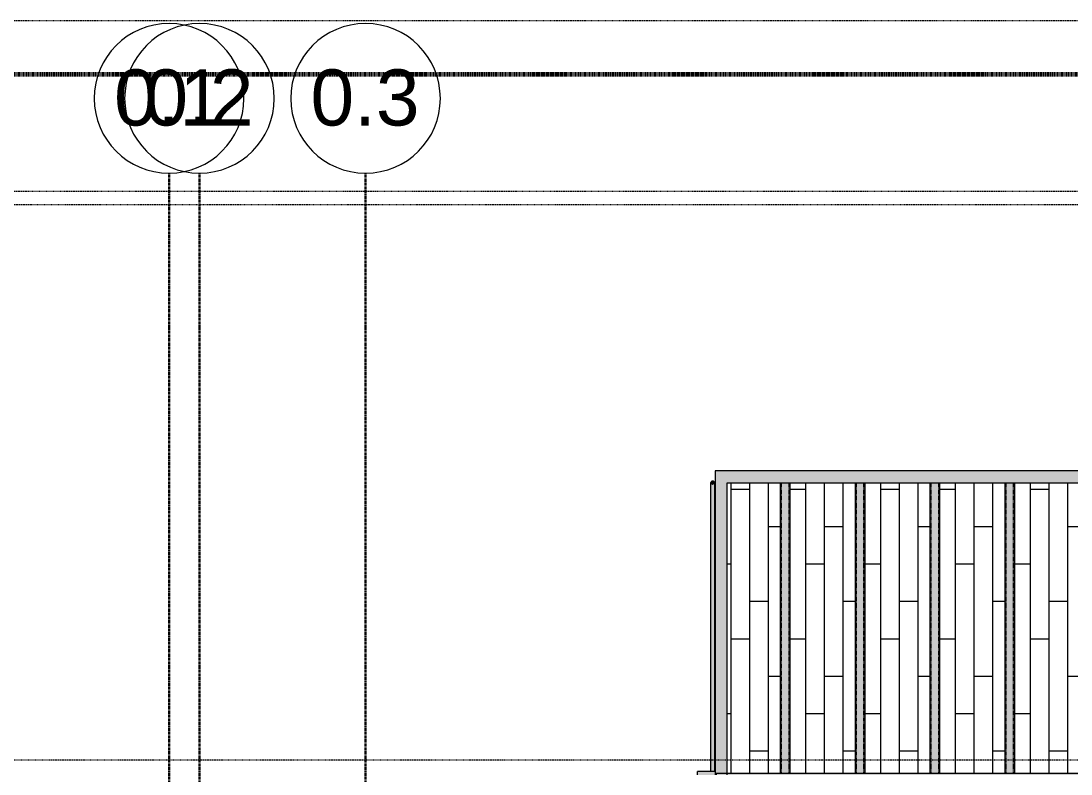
# Model space of a CAD drawing. Header units: inches. Extents: x -4110 to -1807, y 11006 to 12281.
# Drawn here: x -3861 to -3636.5, y 12119 to 12280 of the extents above; entities that cross this region are included whole.
import ezdxf

# ---------------------------------------------------------------- set-up
doc = ezdxf.new("R2010")
doc.units = ezdxf.units.IN
doc.header["$MEASUREMENT"] = 0
for name, pattern in [('Aligning Line 1_8_', [0.25, 0.125, -0.125]), ('Aligning Line 1_8__2_', [0.25, 0.125, -0.125]), ('Double Dash 3_8_', [1, 0.375, -0.125, 0.125, -0.125, 0.125, -0.125]), ('Grid Line 1_2_', [0.875, 0.5, -0.125, 0.125, -0.125]), ('Hidden 1_8_', [0.1875, 0.125, -0.0625])]:
    doc.linetypes.add(name, pattern=pattern)
for name, color, linetype, lineweight in [('0-1', 7, 'Continuous', 5), ('0-3', 7, 'Continuous', 9), ('0-4', 50, 'Double Dash 3_8_', 60), ('0-5', 165, 'Continuous', 5), ('A-FLOR-PATT-1', 35, 'Continuous', 9), ('A-WALL-4', 90, 'Continuous', 18), ('A-WALL-9', 255, 'Continuous', 18), ('C-PROP-LINE-1', 50, 'Double Dash 3_8_', 60), ('G-ANNO-SYMB', 111, 'Aligning Line 1_8_', 9), ('G-ANNO-SYMB-1', 147, 'Aligning Line 1_8_', 9), ('G-ANNO-SYMB-2', 147, 'Aligning Line 1_8__2_', 9), ('S-BEAM-1', 55, 'Continuous', 9), ('S-BEAM-2', 254, 'Continuous', 9), ('S-BEAM-3', 7, 'Continuous', 9), ('S-BEAM-4', 7, 'Hidden 1_8_', 9), ('S-GRID-1', 1, 'Grid Line 1_2_', 30), ('S-GRID-IDEN', 1, 'Continuous', 9), ('S-GRID-IDEN-1', 147, 'Continuous', 9)]:
    doc.layers.add(name, color=color, linetype=linetype, lineweight=lineweight)
doc.styles.add('Arial', font='arial.ttf', dxfattribs={"height": 12})

# ---------------------------------------------------------------- blocks, each defined once
blk = doc.blocks.new('CTR - 1st Phase - Unit Layouts_rvt-1-ENLARGED RCP - 2ND FLOOR PLAN - EAST')
at = {"layer": 'G-ANNO-SYMB-1'}
blk.add_line((-1871.64, 12240.75), (-4009.53, 12240.75), dxfattribs=at)
blk = doc.blocks.new('Walls 14 - Walls 1-3280521-ENLARGED RCP - 2ND FLOOR PLAN - EAST')
at = {"layer": 'S-BEAM-1'}
for points in [[(-3713.12, 12181.03), (-3712.96, 12181.07), (-3712.86, 12181.12), (-3712.76, 12181.31), (-3712.76, 12181.43), (-3712.86, 12181.58), (-3713.03, 12181.66), (-3713.22, 12181.66), (-3713.39, 12181.58), (-3713.49, 12181.43), (-3713.49, 12181.27), (-3713.39, 12181.12), (-3713.22, 12181.04)], [(-3713.5, 12119.58), (-3712.75, 12119.58), (-3712.76, 12181.27), (-3712.86, 12181.12), (-3713.03, 12181.04), (-3713.22, 12181.04), (-3713.39, 12181.12), (-3713.49, 12181.27), (-3713.5, 12181.27), (-3713.5, 12119.58)]]:
    blk.add_hatch(color=256, dxfattribs=at).paths.add_polyline_path(points, flags=0)
at = {"layer": 'S-BEAM-2'}
blk.add_hatch(color=256, dxfattribs=at).paths.add_polyline_path([(-3716.37, 12118.84), (-3712.56, 12118.84), (-3712.56, 12119.58), (-3716.37, 12119.58)], flags=0)
at = {"layer": 'S-BEAM-3'}
for p, q in [((-3713.5, 12119.58), (-3713.5, 12181.35)), ((-3712.75, 12181.35), (-3712.75, 12119.58)), ((-3716.37, 12118.84), (-3716.37, 12119.58)), ((-3712.56, 12119.58), (-3716.37, 12119.58))]:
    blk.add_line(p, q, dxfattribs=at)
for start_param, end_param in [(0, 3.141593), (3.141593, 6.283185)]:
    blk.add_ellipse((-3713.12, 12181.35), major_axis=(0.375, 0), ratio=0.850805, start_param=start_param, end_param=end_param, dxfattribs=at)
blk = doc.blocks.new('Walls 17 - Walls 3-3280536-ENLARGED RCP - 2ND FLOOR PLAN - EAST')
at = {"layer": 'A-WALL-9'}
for points in [[(-3712.39, 12118.84), (-3712.39, 12119.23), (-3710.03, 12119.23), (-3710.03, 12181.31), (-3600.27, 12181.31), (-3600.27, 12119.23), (-3599.06, 12119.23), (-3599.06, 12118.84), (-3597.74, 12118.84), (-3597.74, 12183.84), (-3712.56, 12183.84), (-3712.56, 12118.84), (-3712.48, 12118.84)], [(-3599.06, 12118.84), (-3599.06, 12119.23), (-3712.39, 12119.23), (-3712.39, 12118.84), (-3606.12, 12118.84)]]:
    blk.add_hatch(color=256, dxfattribs=at).paths.add_polyline_path(points, flags=0)
at = {"layer": 'A-WALL-4'}
for p, q in [((-3597.74, 12183.84), (-3712.56, 12183.84)), ((-3712.56, 12183.84), (-3712.56, 12118.84)), ((-3597.74, 12183.84), (-3597.74, 12118.84)), ((-3710.03, 12181.31), (-3600.27, 12181.31)), ((-3710.03, 12118.84), (-3710.03, 12181.31)), ((-3600.27, 12118.84), (-3600.27, 12181.31)), ((-3712.39, 12119.23), (-3712.39, 12118.84)), ((-3712.39, 12119.23), (-3599.06, 12119.23)), ((-3599.06, 12118.84), (-3599.06, 12119.23))]:
    blk.add_line(p, q, dxfattribs=at)
blk = doc.blocks.new('CISC HSS Rectangular_CSA G40_21_ - HS102x51x4_8-3284483-ENLARGED RCP - 2ND FLOOR PLAN - EAST')
at = {"layer": 'S-BEAM-2'}
for points in [[(-0.62, 0.62), (30.02, 0.63), (30.02, 1), (-32.05, 1), (-32.05, 0.62)], [(-0.62, -0.62), (30.02, -0.62), (30.02, 0.62), (-32.05, 0.62), (-32.05, -0.62)], [(30.02, -1), (30.02, -0.62), (-32.05, -0.62), (-32.05, -1), (-0.62, -1)]]:
    blk.add_hatch(color=256, dxfattribs=at).paths.add_polyline_path(points, flags=0)
at = {"layer": 'S-BEAM-3'}
for p, q in [((-32.05, 1), (30.02, 1)), ((30.02, -1), (-32.05, -1))]:
    blk.add_line(p, q, dxfattribs=at)
at = {"layer": 'S-BEAM-4'}
for p, q in [((30.02, 0.81), (-32.05, 0.81)), ((30.02, -0.81), (-32.05, -0.81))]:
    blk.add_line(p, q, dxfattribs=at)
blk = doc.blocks.new('Family - ___-1878357-ENLARGED RCP - 2ND FLOOR PLAN - EAST')
at = {"layer": 'C-PROP-LINE-1'}
blk.add_line((-3989.61, 12268.69), (-1871.64, 12268.69), dxfattribs=at)
blk = doc.blocks.new('CTR - 1st Phase - Shell_rvt-1-ENLARGED RCP - 2ND FLOOR PLAN - EAST')
at = {"layer": 'A-FLOR-PATT-1'}
h = blk.add_hatch(dxfattribs=at)
h.set_pattern_fill('FP_30', color=256, style=0, pattern_type=2)
h.set_pattern_definition([(90, (-3065.199, 10555.962), (4, -2e-16), []), (0, (-3065.199, 10555.962), (8, -8), [4, -28]), (0, (-3061.199, 10571.962), (8, -8), [4, -28])])
h.paths.add_polyline_path([(-3710.03, 12119.23), (-3698.59, 12119.23), (-3698.59, 12181.31), (-3696.59, 12181.31), (-3696.59, 12119.23), (-3682.59, 12119.23), (-3682.59, 12181.31), (-3680.59, 12181.31), (-3680.59, 12119.23), (-3666.59, 12119.23), (-3666.59, 12181.31), (-3664.59, 12181.31), (-3664.59, 12119.23), (-3650.59, 12119.23), (-3650.59, 12181.31), (-3648.59, 12181.31), (-3648.59, 12119.23), (-3634.59, 12119.23), (-3634.59, 12181.31), (-3632.59, 12181.31), (-3632.59, 12119.23), (-3618.59, 12119.23), (-3618.59, 12181.31), (-3616.59, 12181.31), (-3616.59, 12119.23), (-3600.27, 12119.23), (-3600.27, 12181.31), (-3710.03, 12181.31), (-3710.03, 12120.62)], flags=0)
at = {"layer": '0-3'}
for name in ['Walls 17 - Walls 3-3280536-ENLARGED RCP - 2ND FLOOR PLAN - EAST', 'Walls 14 - Walls 1-3280521-ENLARGED RCP - 2ND FLOOR PLAN - EAST']:
    blk.add_blockref(name, (0, 0), dxfattribs=at)
at = {"layer": '0-3', "rotation": 270}
for p in [(-3697.59, 12149.25), (-3681.59, 12149.25), (-3665.59, 12149.25), (-3649.59, 12149.25)]:
    blk.add_blockref('CISC HSS Rectangular_CSA G40_21_ - HS102x51x4_8-3284483-ENLARGED RCP - 2ND FLOOR PLAN - EAST', p, dxfattribs=at)
at = {"layer": '0-4'}
blk.add_blockref('Family - ___-1878357-ENLARGED RCP - 2ND FLOOR PLAN - EAST', (0, 0), dxfattribs=at)
blk = doc.blocks.new('Grid - Grid Head - Circle-1738874-ENLARGED RCP - 2ND FLOOR PLAN - EAST')
at = {"layer": 'S-GRID-IDEN-1'}
for start, end in [(360, 180), (180, 360)]:
    blk.add_arc((0, 0), 0.25, start, end, dxfattribs=at)
blk = doc.blocks.new('CTR - 1st Phase - Structure_rvt-1-ENLARGED RCP - 2ND FLOOR PLAN - EAST')
at = {"layer": 'G-ANNO-SYMB-2'}
for p, q in [((-1910.96, 12243.6), (-4007.78, 12243.6)), ((-1904.06, 12122.03), (-3864.19, 12122.03))]:
    blk.add_line(p, q, dxfattribs=at)
at = {"layer": 'S-GRID-1'}
for p, q in [((-3829.32, 11005.88), (-3829.32, 12247.5)), ((-3822.82, 11005.88), (-3822.82, 12247.5)), ((-3787.32, 11005.88), (-3787.32, 12247.5))]:
    blk.add_line(p, q, dxfattribs=at)
at = {"layer": '0-5', "xscale": 63.99999999999997, "yscale": 63.99999999999997, "zscale": 63.99999999999997}
for p in [(-3829.32, 12263.5), (-3822.82, 12263.5), (-3787.32, 12263.5)]:
    blk.add_blockref('Grid - Grid Head - Circle-1738874-ENLARGED RCP - 2ND FLOOR PLAN - EAST', p, dxfattribs=at)
at = {"layer": 'S-GRID-IDEN', "char_height": 12, "width": 28.28, "attachment_point": 1, "style": 'Arial'}
for s, insert in [('0.1', (-3841.08, 12269.69)), ('0.2', (-3834.58, 12269.69)), ('0.3', (-3799.08, 12269.69))]:
    blk.add_mtext(s, dxfattribs=dict(at, insert=insert))

msp = doc.modelspace()

# ---------------------------------------------------------------- linework, layer by layer
at = {"layer": 'G-ANNO-SYMB'}
msp.add_line((-1910.96, 12280.04), (-4027.11, 12280.04), dxfattribs=at)

# ---------------------------------------------------------------- block references
at = {"layer": '0-1'}
for name in ['CTR - 1st Phase - Structure_rvt-1-ENLARGED RCP - 2ND FLOOR PLAN - EAST', 'CTR - 1st Phase - Shell_rvt-1-ENLARGED RCP - 2ND FLOOR PLAN - EAST', 'CTR - 1st Phase - Unit Layouts_rvt-1-ENLARGED RCP - 2ND FLOOR PLAN - EAST']:
    msp.add_blockref(name, (0, 0), dxfattribs=at)

doc.saveas('drawing.dxf')
